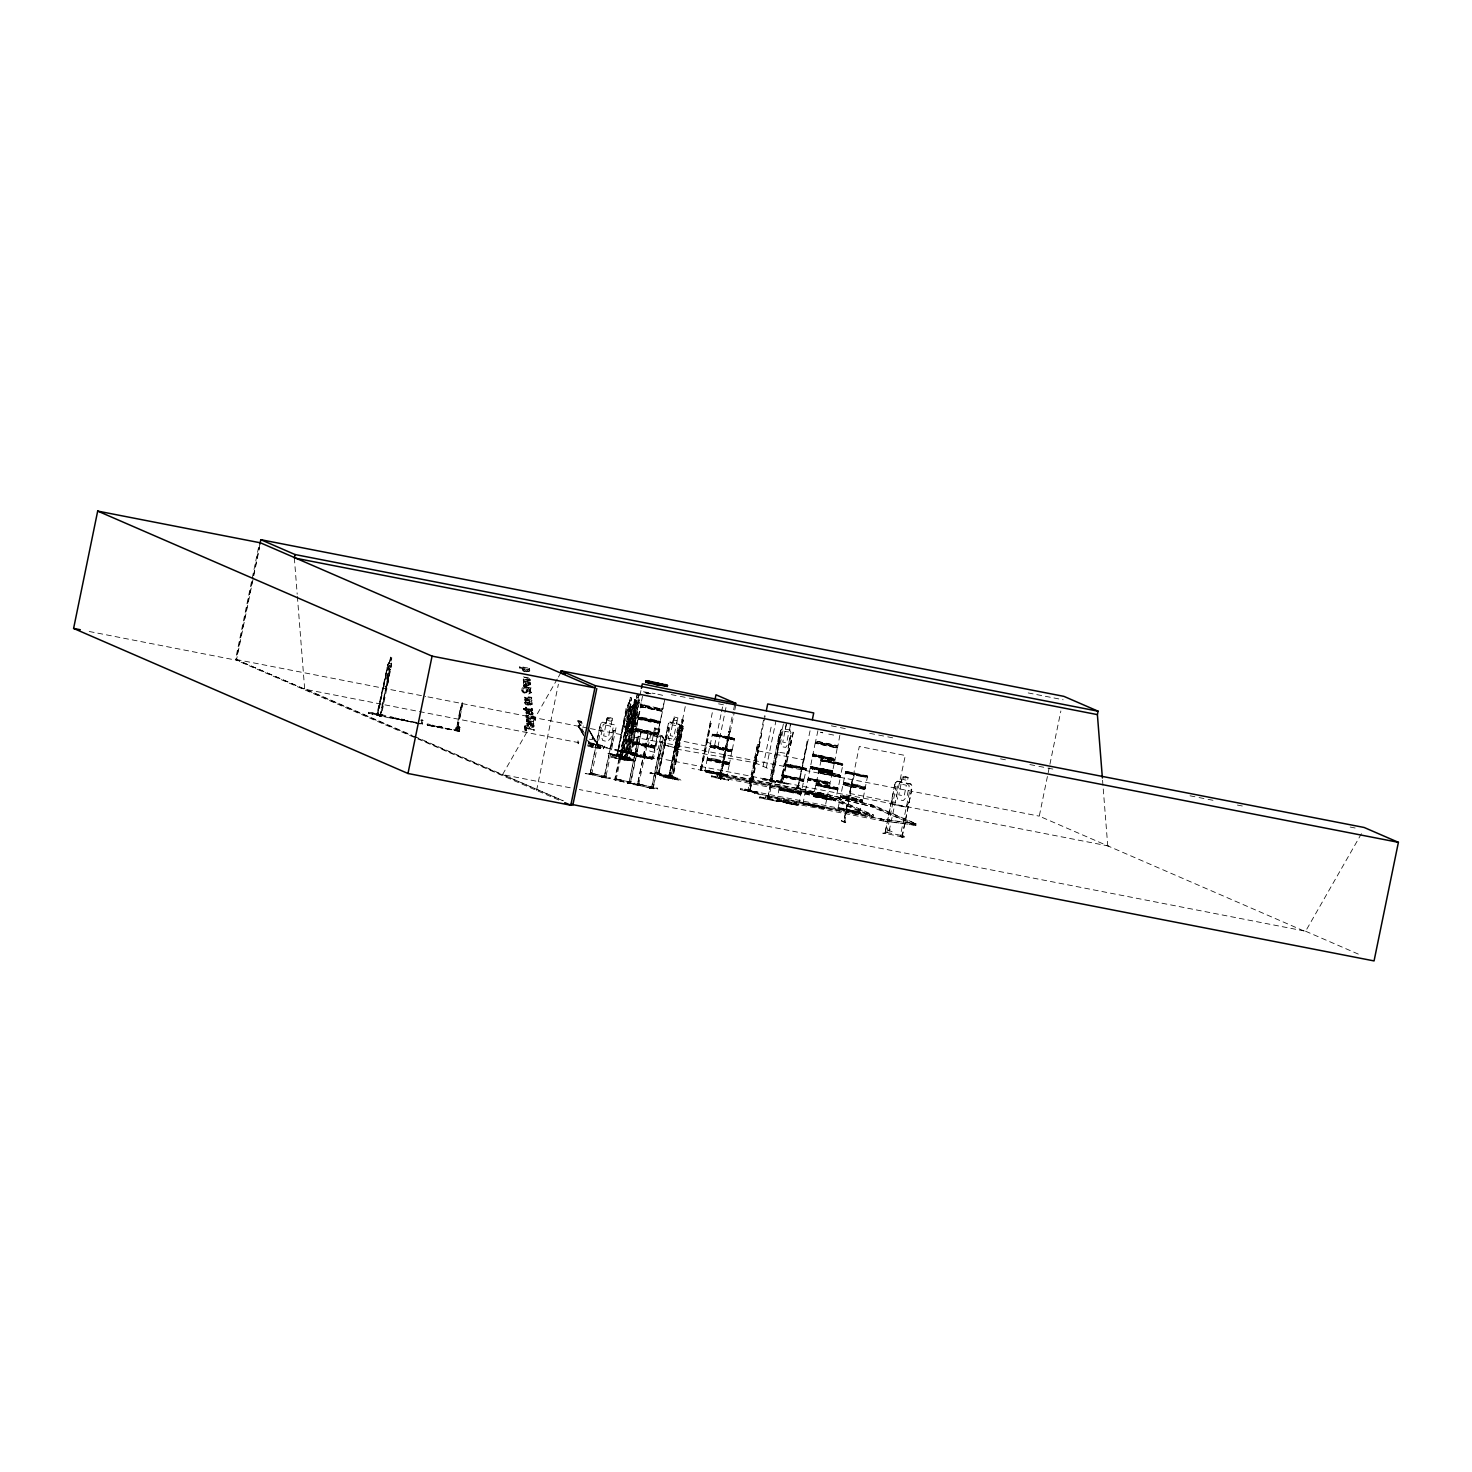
<?xml version="1.0" encoding="UTF-8"?>
<svg xmlns="http://www.w3.org/2000/svg" width="1472" height="1472" viewBox="0 0 1472 1472"><rect width="100%" height="100%" fill="white"/><g stroke="black" fill="none" stroke-linecap="round" stroke-linejoin="round"><path stroke-width="0.75" stroke-dasharray="5 3.75" d="M800.326 788.219L796.665 786.618L796.462 787.594L800.179 788.918M888.186 830.061L892.142 831.809M421.673 720.452L422.666 720.378M393.19 717.398C396.722 719.918 389.951 714.619 389.896 717.71L421.323 723.874M391.11 718.226L390.043 716.79M422.28 724.316L422.703 721.74M427.266 725.052C426.402 721.814 434.13 727.168 430.358 724.647M458.491 730.609L426.917 724.886L459.43 731.271M459.209 731.179L459.871 728.99L456.614 728.327L456.283 730.406L455.087 729.891L455.51 727.867C461.214 726.469 456.302 731.566 459.448 731.032L426.898 724.85M578.367 726.598L578.386 725.199M682.732 728.493L682.824 726.211L682.916 728.53M813.942 796.278L815.249 796.426L813.409 796.315L821.247 759.662M837.973 762.57L843.051 764.078L840.714 774.898L818.45 771.052L840.586 776.351L818.303 771.494M827.54 796.536L805.074 792.341L806.27 793.629M838.065 808.478L845.627 771.659M859.39 813.041L862.684 800.897L840.365 796.15L862.684 800.842L867.523 776.241L866.364 775.67M380.273 714.49L381.45 714.785L381.119 716.514L391.294 666.025L391.736 657.671L380.402 716.386L390.006 669.429M388.314 681.554L386.584 687.093L391.534 663.835M619.896 757.289L620.338 759.166L630.973 704.15L631.065 706.468M621.626 757.27L625.287 758.816L635.72 706.155L625.361 759.497M651.894 759.184L655.04 747.61L632.739 742.624L655.15 746.93L648.894 746.782L632.721 742.863L630.586 754.621M640.394 706.578L660.781 710.553L662.694 709.817L640.302 705.769L662.621 710.682L657.782 733.258L662.29 711.399L661.112 710.884M533.103 724.003L534.134 725.622A2.153 1.27 20.1 0 1 533.6 726.469L533.287 726.579A2.429 1.435 20.1 0 1 532.054 726.561L528.742 723.175L528.209 726.266L527.05 726.027L527.086 722.826L533.766 723.396L533.545 724.905L530.233 723.451L531.65 726.524L533.821 724.15M527.933 723.635L528.209 726.266M527.142 680.34L528.871 680.432L529.313 678.85M535.624 719.882L533.692 716.846L526.056 715.392L533.214 715.999L535.661 717.545L535.458 720.489L531.374 716.349L531.337 719.09L527.05 717.287L527.638 715.613L528.043 717.563L531.613 718.336L532.33 716.533L533.195 718.373L531.705 719.918L526.111 717.582A3.183 1.877 20.1 0 1 526.406 716.202L526.056 715.392M529.239 711.436L526.608 712.466L528.595 714.362L528.687 711.252C518.604 713.331 539.286 718.115 531.153 711.086L531.705 714.122A1.987 1.178 20.1 0 1 530.932 714.601L529.478 714.527L529.515 710.682L529.478 714.527M526.884 711.712L528.871 713.607M531.098 692.558L530.196 689.834L526.479 688.307L526.369 691.214L527.436 691.435L527.62 689.301L527.436 691.435M618.35 757.583L634.947 761.41M458.73 727.886L457.626 727.058L459.411 728.088M457.59 729.376L456.136 728.99L457.682 729.615L456.688 728.953L459.411 712.871M459.154 727.775L457.939 727.61M638.13 756.222L643.798 757.767L633.291 755.559M651.378 720.783L638.517 718.207M718.207 773.941L712.411 773.058M789.93 803.896L776.701 800.29L778.67 800.142M816.132 807.079L802.902 803.51L806.73 803.638M826.73 799.259L835.599 800.823L834.311 799.627M529.368 679.402L523.241 679.586L529.626 680.524L530.196 678.813M524.805 697.066L525.578 699.66L525.375 696.458L531.705 697.342L531.484 698.85L525.633 698.28A2.042 1.214 20.1 0 0 525.909 699.163L526.553 699.844L526.185 698.39A2.042 1.214 20.1 0 1 525.909 697.526L531.778 698.096M523.351 682.603L523.425 683.468A2.834 1.674 20.1 0 0 524.382 684.664L529.184 685.842L530.73 683.247A2.815 1.656 20.1 0 0 529.773 682.051L524.437 681.002A2.815 1.656 20.1 0 0 523.627 681.849L523.351 682.603A2.815 1.656 20.1 0 1 524.161 681.775C531.19 679.291 530.674 688.638 524.529 683.781A2.834 1.674 20.1 0 1 523.701 682.714L523.627 681.849M524.915 702.567L524.989 703.432A2.834 1.674 20.1 0 0 525.964 704.628L530.748 705.806L532.294 703.193A2.815 1.656 20.1 0 0 531.337 702.015L526.001 700.966A2.815 1.656 20.1 0 0 525.21 701.813L524.915 702.567A2.815 1.656 20.1 0 1 525.725 701.721C545.505 707.866 512.238 702.126 531.061 702.77A2.815 1.656 20.1 0 1 532.018 703.947L530.435 705.088L526.24 703.855A2.834 1.674 20.1 0 1 525.265 702.678L525.21 701.813M530.527 684.866L530.454 684.002A2.815 1.656 20.1 0 0 529.497 682.806C521.382 678.132 525.67 688.675 530.803 684.112M637.229 730.922L635.426 730.02L657.855 734.27L635.536 729.339L640.909 706.818M663.817 703.837L662.694 709.743L640.486 705.382L641.921 699.274M526.958 723.102L527.05 726.027M459.227 727.113L458.086 727.315M530.049 692.208L529.975 689.761L529.902 692.558L528.098 693.22L523.83 692.006L522.799 689.779L524.106 686.191L530.656 688.27L522.321 687.921A6.09 3.606 20.1 0 0 521.934 689.356L522.358 690.589A3.901 2.3 20.1 0 0 524.069 692.134L528.926 693.312L531.208 692.318L528.65 694.066L523.793 692.889A3.901 2.3 20.1 0 1 522.082 691.343L521.658 690.11A6.09 3.606 20.1 0 1 522.045 688.675L523.756 688.62L523.057 689.282M677.727 738.024L677.378 742.9L678.537 743.397L680.101 739.036M524.621 682.198L526.148 683.891L529.81 683.762M526.185 702.162L527.712 703.855L531.392 703.708M734.62 738.981L732.559 739.054M529.534 684.517L527.988 682.824L524.345 682.953M531.098 704.462L529.57 702.788L525.909 702.917M532.919 719.127L532.054 717.287M630.568 717.968L630.2 722.844L631.286 723.304L632.813 718.943M620.411 750.702L637.302 753.572L637.1 754.547L620.338 750.867M620.632 750.886L620.558 749.91M637.321 753.664L620.558 749.966M528.374 671.066C523.572 665.252 521.272 673.09 528.963 671.471A2.282 1.343 20.1 0 0 529.754 670.79C529.276 667.055 527.234 674.82 523.609 670.312A2.797 1.656 20.1 0 1 522.634 669.19A3.238 1.914 20.1 0 1 522.928 667.791L522.339 669.006M627.403 724.15L626.998 730.02L632.132 730.48L634.064 724.794L632.132 730.48M627.09 729.818L627.569 724.187M635.72 707.149L636.898 707.167C638.186 712.246 635.959 702.862 631.617 706.873L630.678 708.713M637.652 728.75L655.058 732.246L657.8 733.902L641.682 730.167L635.407 730.02L657.671 734.638L637.21 730.922M800.75 792.304L779.019 788.44L781.687 775.486L803.914 779.866L800.842 794.383L795.91 792.985M839.868 735.246L837.678 747.003L815.304 742.477L808.202 778.062L827.393 781.614L830.171 783.693L807.723 779.332L808.183 778.136L828.368 782.442M818.322 771.714L840.567 776.333L837.936 789.305L815.654 784.668L826.142 787.373M636.125 717.784L634.395 723.525L630.09 723.249L630.789 717.453M630.274 723.286L630.973 717.49M663.67 777.032L680.91 780.289M663.817 776.278L663.798 777.253M711.289 776.664L728.511 780.013M728.658 780.215L711.418 776.977L711.418 775.91L835.102 799.94L873.117 816.426L873.411 814.954L835.397 798.468L716.993 775.376L717.379 777.142L716.993 775.376M759.681 797.75L777.05 801.338L778.946 789.378L801.173 793.758L778.872 788.826L801.338 793.132L790.814 790.372M759.81 797.971L759.81 796.922L880.937 820.622L881.25 819.15L765.495 796.407L765.882 798.174L765.495 796.407M777.069 801.302L759.607 797.898M389.399 717.894L368.313 713.129L385.756 716.57L385.958 715.594L368.681 712.246L385.94 715.613M629.041 758.227L611.782 754.86L633.733 759.497M611.91 754.216L611.763 754.952M633.512 760.435L616.455 757.16L616.474 756.13M633.586 760.214L616.253 757.068L616.455 756.093M459.65 712.926L459.522 711.896M462.613 702.77L460.791 713.478M651.397 720.691L659.971 721.648M532.717 726.266L529.957 724.206M623.466 726.248C624.993 707.075 622.306 741.391 627.9 721.85M635.15 701.868L632.721 717.582L634.377 717.674L636.198 713.11M800.731 792.304L779.35 787.741L780.528 788.238M634.671 705.382L637.266 694.25M653.697 734.97L657.377 735.356L655.187 746.985L632.905 742.311L635.462 730.738L653.697 734.97M803.381 768.918L806.38 768.623L803.914 779.866L793.482 777.418M838.046 787.906L816.647 783.27M850.43 786.729L842.941 784.613M459.761 711.951L462.024 702.972M460.497 714.233L457.498 729.358L462.87 702.383M524.842 687.148L523.793 685.934A2.337 1.38 20.1 0 1 523.738 685.345L525.21 684.811L524.842 687.148L523.83 686.946M527.896 718.925L528.485 721.409L527.896 718.925L526.424 719.403A2.337 1.38 20.1 0 0 526.479 720.01L527.528 721.206L526.755 719.256A2.337 1.38 20.1 0 1 526.7 718.649M525.578 709.191L523.609 708.805L525.578 709.191L525.743 707.057L526.534 709.375L531.098 710.166L531.484 708.179C535.642 710.13 528.374 712.926 526.59 710.13L532.698 709.762M531.41 710.019L531.484 708.216M258.538 547.474L235.557 659.382L304.686 689.19L417.146 711.142M416.374 737.638L236.219 659.493L253.074 577.41M253.534 575.202L259.9 544.125M558.734 800.014L236.422 660.21L259.606 547.271M368.497 713.202L368.699 712.227M372.269 713.773L372.269 714.711M380.365 716.367L376.722 714.84L387.099 668.03M377.586 713.294L377.954 715.134L387.982 664.516L377.476 714.969L380.714 716.367M389.381 663.154L390.558 657.174L391.92 657.708L390.558 657.174M390.761 657.211L386.014 680.524L387.099 680.984L388.645 676.623M379.923 716.202L390.264 665.583L389.178 665.123L386.952 675.906L388.056 676.366M395.306 717.821L399.574 719.348L398.47 718.428M401.286 718.98L405.554 720.526L402.371 719.017M422.28 723.341L421.286 722.899L422.022 719.569L421.599 723.046M432.474 725.07L436.742 726.598L435.638 725.678M438.435 726.23L442.704 727.775L439.374 726.193L441.545 726.69M460.515 708.198L462.558 701.758M459.117 730.443L459.172 726.8L458.473 730.241L459.43 730.59L455.271 729.523L456.265 729.965M458.841 730.388L459.448 726.855M536.581 790.409L558.385 684.222M585.175 773.61L593.786 774.64L593.989 773.665L585.286 773.499M591.615 746.948L592.204 744.078L602.434 745.623L601.846 748.512L593.087 747.298L593.676 744.427L595.534 744.869L594.946 747.739L595.534 744.869M590.824 772.616L589.794 774.217L605.47 777.786C608.746 775.468 601.698 775.523 604.55 777.529M590.051 774.29L600.41 723.764L602.747 722.163L614.854 724.923L616.087 727.352L605.71 777.805L589.978 774.254L600.65 723.893M591.137 774.53L591.542 772.818L591.818 774.64M591.634 774.603L601.294 727.665L599.858 727.334M600.907 745.274L600.318 748.144L591.063 746.782L588.745 743.139M606.114 722.918L607.292 717.14L612.499 718.336L611.303 724.114M606.17 723.138L607.292 717.14M604.624 746.083L603.299 748.843L604.624 746.083L587.733 742.146M609.923 777.326L610.512 778.467L601.901 777.418L602.103 776.443L609.868 778.191M625.25 756.976L607.954 753.425L625.563 755.964M604.385 777.51L613.934 730.554L604.054 777.474M606.059 776.094L605.378 777.768M627.918 760.638L611.23 757.16L627.9 760.877L628.066 759.92M611.23 757.197L611.8 756.258L634.947 761.521M612.536 755.338L629.942 758.89L630.145 757.914L607.936 753.462M612.683 755.522L612.886 754.547L630.126 757.933M626.134 708.253L616.86 755.357L626.741 708.363M620.65 756.829L617.099 755.32L628.452 702.99L627.44 704.922M617.21 753.646L617.578 755.486L627.642 704.959M629.004 703.506L630.384 697.544L625.637 720.857L626.741 721.335L628.268 716.974M629.298 709.633L630.237 709.89L629.298 709.633L614.652 779.884L630.752 783.509L640.927 733.019L639.621 730.572L627.514 727.812L625.361 729.45M630.2 697.507L631.562 698.059L630.182 703.8L631.175 704.186L628.231 703.156M630.421 781.687L630.568 783.472L615.075 779.939L629.63 709.762M616.51 755.191L620.374 756.7L631.562 698.059M615.995 780.197L630.697 710.222L631.617 710.479L630.697 710.222M620.853 759.202L631.01 710.369M622.141 757.454L632.684 705.382L633.751 705.53L632.684 705.382M624.459 750.775L623.778 752.486L623.355 750.591M623.576 752.45L634.303 701.04L636.658 701.279L636.07 709.265M618.534 780.123L610.126 779.166M624.257 752.505L634.947 699.734M625.287 756.976L624.073 758.522L634.929 705.806M624.33 758.632L637.284 694.453M635.186 707.186L636.658 701.279M625.195 758.816L634.966 709.154L632.923 708.97M633.181 723.451L639.106 694.582M626.483 757.878L626.262 759.699L635.702 712.632M639.216 694.398C637.1 699.218 638.517 699.2 639.29 702.383M629.041 751.07L627.753 752.578M640.946 690.552L626.741 759.736L619.528 759M628.452 752.744L638.094 705.787M623.042 752.321L629.059 752.799L639.363 702.31M629.096 752.799L629.446 751.088L628.231 750.904M627.403 757.62C628.305 756.074 629.114 762.257 629.151 757.491M626.87 759.294L628.581 759.644L638.094 712.687L636.493 712.356L638.094 712.687M630.789 754.805L633.328 743.746M657.377 735.356L655.15 746.138L643.54 744.262L633.218 741.594L635.426 730.811M645.73 706.137L640.78 704.665L643.006 693.882M625.894 740.931L627.55 746.138L632.39 747.242L635.941 743.231L638.149 732.449L635.941 729.928L640.357 706.836L662.29 711.399M635.941 729.928L637.339 724.003L632.15 722.807M631.819 753.278L631.359 754.216L614.91 750.297M639.492 718.649L640.541 718.87M639.05 719.035L640.798 719.606L640.136 718.796M627.642 783.251L626.943 782.11L634.726 783.858M628.728 783.086L629.758 781.485L629.225 783.178M638.517 736.184L628.967 783.159L638.517 736.184L639.952 736.515M634.579 761.484L634.782 760.509M637.394 754.566L615.038 749.634L614.597 750.518L631.672 753.977M640.89 785.257L632.463 784.392L633.512 783.601M635.37 784.116L634.782 783.049M637.431 783.288L637.082 784.999L653.182 788.624L663.357 738.134L662.142 735.687L649.943 732.927L647.698 734.546L637.321 785.054C638.112 779.847 639.308 788.127 639.271 783.674M647.146 738.116L648.582 738.447L638.462 785.312M640.302 785.128L641.277 784.447L626.998 783.012M656.494 721.998C660.836 723.782 651.452 721.446 657.929 722.292M657.119 722.844L658.223 722.402M653.55 747.813C656.586 747.206 653.126 762.698 652.354 758.246M659.051 708.823L662.731 709.228L664.958 698.446M650.532 772.91L664.038 775.155L664.24 774.162C632.371 773.978 662.878 769.617 663.964 776.296C670.202 773.628 689.871 782.626 663.43 776.038M658.297 735.025L659.474 729.247M659.787 729.1L658.389 735.043L660.578 737.546L658.37 748.328L654.819 752.358L649.98 751.254L648.324 746.046L650.532 735.264L653.531 733.939L654.58 727.922L659.695 729.1M650.054 788.293L649.373 787.226L657.211 788.164L649.428 788.127M651.397 788.274L661.222 741.318L651.673 788.274M652.538 788.532L653.531 786.913L651.783 786.526M663.357 738.134L652.906 788.606L637.505 785.054L647.938 734.675L650.072 733.148M667.607 727.242L657.524 774.125L669.962 777.234L680.23 726.763L679.383 724.371L676.55 723.654L677.874 717.913L673.771 716.882L672.686 722.881L670.441 724.316L668.233 735.098L669.263 740.232L672.962 741.17L675.887 737.049L678.114 726.266L676.513 723.838L677.874 717.913M667.166 727.168L668.711 727.518L658.646 774.401L668.343 723.69L670.165 722.016L668.343 723.69M659.438 772.745C655.813 772.082 660.321 774.898 659.106 772.708M658.628 774.401L668.711 727.518M659.898 775.45L677.359 777.989L677.157 778.964L659.732 775.468L681.058 779.571L681.058 780.565L663.596 777.161M672.814 722.899L674.01 717.122M664.7 776.038L675.17 778.872L675.372 777.878L665.694 775.21L664.7 776.038L675.17 778.872M668.141 777.216L668.49 775.118L669.834 775.45L669.374 777.529L668.141 777.216L672.63 778.927L682.971 728.474L678.058 749.506L679.77 743.912M678.353 729.983L668.656 777.4L679.291 726.892L668.656 777.4M669.263 777.51L679.438 730.259L677.911 729.91M676.918 742.219L674.654 747.684L665.344 745.108L665.013 739.183L665.197 745.274L674.507 747.647L680.23 726.763M670.533 775.762C669.245 778.191 673.035 778.798 671.766 775.965L670.533 775.762L670.349 777.51M676.2 748.678L681.941 719.55L683.284 720.286M670.514 777.566L679.972 730.554L681.646 730.885L672.373 778.798M685.253 706.597L670.882 777.639M677.341 749.174L683.174 720.084L681.978 725.843L683.008 726.248M682.088 726.064L671.913 778.78L681.646 730.885M672.262 777.069L672.483 778.89M711.05 723.562L710.111 723.304L711.05 723.562L701.445 770.537L700.341 770.242L712.301 712.669M700.856 770.408L710.442 723.451M710.718 723.433L700.451 770.242M701.463 770.518L701.647 768.715M731.786 738.558L712.466 734.142L710.001 745.623L730.406 749.45M915.897 825.258L873.687 806.969L821.247 794.733L706.192 772.285L705.806 770.518L821.56 793.261L873.982 805.497L916.191 823.805L915.897 825.258L880.256 820.327L880.55 818.855L916.191 823.805M706.192 772.285L706.486 770.813M714.086 735.374L712.264 735.264L714.748 735.19M709.154 771.88L709.541 771.015M714.656 745.347L721.078 714.049M721.538 711.804L722.918 705.106M717.931 746.764L727.094 702.052M720.47 778.762C723.727 776.609 717.03 775.744 719.256 778.522L728.787 731.418L729.726 731.676L720.213 778.651L720.323 776.811M719.164 778.357L720.838 778.798L719.127 778.486L733.148 711.97M733.608 709.743L734.988 703.027M722.237 778.559L721.519 777.529L722.292 778.706L720.397 779.148L734.326 712.264M734.786 710.038L736.147 703.322M706.707 771.052L726.874 775.542L729.56 763.6L707.259 758.669L709.909 745.715L732.228 750.646L709.78 746.396L712.595 747.353L731.934 751.18M731.823 751.419L729.56 763.361L707.222 758.724L704.959 770.997L708.602 771.383M740.729 788.642L740.526 789.618L757.767 792.966L757.97 791.991L740.71 788.661M755.21 792.69L744.777 790.004L744.979 789.029L754.713 791.807L754.694 793.316L873.117 816.426M749.782 778.504L750.426 777.602L754.069 779.166C753.259 782.699 745.053 774.622 753.866 780.142M748.88 791.255L747.794 791.016L757.583 744.096L758.926 744.317L749.266 791.402L764.373 715.778M747.794 790.998L749.929 791.531L748.751 791.237L757.583 744.096M748.751 791.237L750.058 789.71M765.109 715.889L749.874 791.513L759.46 744.556L758.522 744.298L759.46 744.556M752.689 777.731L753.057 779.59L761.852 732.467M754.694 793.316L754.308 791.55L873.411 814.954M763.066 766.342L771.788 723.856M775.781 782.478C741.189 775.965 781.669 780.841 775.155 782.239M766.323 767.758L775.965 720.802M789.802 748.015L787.446 753.627L777.455 752.008L780.51 730.572L782.276 728.714L792.194 730.314L793.095 732.651L782.607 783.03L769.654 780.896L779.295 733.958L780.878 734.252L767.427 799.333L783.38 724.022M771.218 781.19L769.948 780.988L779.295 733.958M770.077 781.006L770.298 779.277M780.767 730.701L777.602 746.083L777.713 751.861M777.805 752.523L768.531 799.627C769.948 797.732 766.949 796.426 767.924 799.517M785.275 729.21L786.324 723.396M786.545 723.654L785.367 729.431L782.865 731.014L780.657 741.796L781.816 746.746L785.735 747.371L788.79 743.102L790.998 732.32L789.286 730.057L790.519 724.077M776.498 781.43L776.701 780.454C815.782 791.568 750.444 774.677 789.268 784.502M789.47 729.873L790.648 724.114M780.914 782.699C781.117 779.166 784.263 781.706 782 782.865L791.844 735.963L790.685 735.779L780.933 782.699L782.607 783.03M781.338 782.81L790.685 735.779M785.864 765.146L784.042 765.035L786.398 764.98M787.318 753.59L790.078 748.107L793.261 732.596L792.194 730.314M807.098 741.299L797.585 788.274L807.742 741.391M798.431 786.618L798.302 788.403L797.75 786.49M810.06 730.811L797.99 788.293M800.547 789.25L800.271 788.182M796.794 805.184L798.726 804.595L788.44 801.89M791.531 767.078L805.405 769.598L806.012 768.347M796.849 805.202L776.774 800.897L798.615 805.331L800.823 794.457L779.111 790.078M802.921 803.988L805.092 793.132L827.043 797.677L824.762 808.533L803.013 804.154L804.687 804.098M817.917 730.682L815.543 741.686L837.752 746.414L815.341 742.532L837.329 747.629M811.679 768.439L813.188 768.973L810.226 768.255L831.588 772.818M812.673 768.2L812.36 768.789M822.977 761.19L820.787 760.582L822.609 760.711M823.032 760.509C825.645 762.588 816.003 757.767 824.688 759.883M826.491 797.695L827.319 797.014L805.074 792.341L827.485 796.297L805.221 791.66L807.76 780.178L829.711 784.723L807.797 779.59L830.006 784.006L827.466 795.506L825.682 795.395L820.566 794.42L820.861 792.966L691.95 768.439M821.56 793.261L821.247 794.733L872.215 806.564L872.51 805.092L820.861 792.966M823.142 794.972L823.437 793.518M828.239 771.898L830.539 771.751L829.288 771.567M829.141 772.156L832.692 771.383L827.558 769.69M835.489 747.702L815.341 743.25L837.274 747.813L834.882 760.159L812.673 755.43L834.937 760.049L830.153 782.552L828.331 782.442M841.082 764.63L839.261 763.766M832.434 799.572L832.747 798.118L717.674 775.67M840.015 764.538L840.714 763.986M835.102 799.94L835.397 798.468M825.038 798.21L835.397 800.878L837.881 789.342L815.69 785.404L837.642 789.894M846.97 772.506L848.332 773.481L845.59 772.23M848.295 773.481L847.118 772.524L848.038 772.726M841.358 821.063C854.404 824.798 833.152 816.813 845.462 822.701L845.664 821.726M844.542 822.094L854.22 775.174L853.318 774.971L843.585 821.91L844.634 822.149L844.983 820.438M865.996 776.701L863.328 775.762L865.168 776.112M864.598 776.701L865.573 776.241L863.972 775.854M859.85 812.102L860.09 813.041L849.73 809.913L838.267 808.662M867.266 777.271L867.689 776.278L866.309 776.112M870.633 804.834L915.694 823.823L915.4 825.295L870.338 806.306L870.633 804.834L872.51 805.092M869.363 813.998L869.069 815.47L754.014 793.022M873.687 806.969L873.982 805.497M880.937 820.622L883.108 820.99L883.421 819.536L915.694 823.823M882.593 833.226L885.721 832.876M895.289 782.883L885.003 833.336L895.105 782.754L897.552 781.154L901.269 781.926M894.553 786.342L896.135 786.674L886.641 833.63L887.027 831.938L885.242 831.588M890.1 829.196L889.18 830.834L889.29 829.03M889.162 830.834L905.317 755.486L859.298 746.506L843.75 821.965M901.232 781.926L902.446 776.149L908.187 777.363L906.752 783.288L909.236 785.827L907.028 796.61L903.219 800.621L897.865 799.498L895.951 794.273L898.159 783.49L901.416 782.166L902.594 776.388L907.948 777.51M902.428 835.213L900.882 834.9L900.662 836.593M901.03 837.108L903.55 835.783L904.286 836.961L901.03 837.108L904.286 836.924M902.207 836.924L912.309 786.416L910.874 783.969L906.973 783.141M902.005 837.31L903.477 836.538M901.894 836.887L911.665 789.949L910.009 789.618L900.183 836.538M912.53 824.614L912.842 823.142M1303.714 930.856L1039.269 816.15L1060.87 710.958M459.945 710.921L460.46 709.007M859.482 813.078L838.102 808.018M643.448 691.785L655.058 693.606M640.798 704.738L644.478 705.07M782.129 776.94L803.51 781.43M534.262 720.25L534.704 717.6L532.128 716.57M626.226 727.242L627.937 721.887M630.77 729.21C633.144 714.343 633.53 734.657 628.01 728.235L628.986 722.347M635.131 701.942L636.29 700.267M757.767 792.801L740.361 789.415M635.941 717.747L634.395 723.525M532.662 714.638L532.128 712.098L530.877 711.896M532.422 710.534L532.514 708.382M530.932 693.073L530.196 689.834M528.89 710.571C521.953 709.78 530.067 717.618 532.938 713.865M781.89 775.155L784.282 763.931L806.196 768.513M531.705 714.122L531.153 711.142M523.241 679.586L523.296 680.34C524.51 681.518 532.901 682.382 529.166 678.776M522.266 669.576A3.238 1.914 20.1 0 1 522.652 668.564L519.69 667.975L519.892 666.466L529.423 668.325L529.202 669.834L527.546 669.521M519.69 667.975L519.892 666.466M523.351 669.19C522.67 667.11 526.222 673.054 528.65 670.312M528.19 678.574L523.37 676.826M523.296 680.34L523.517 678.831M521.824 689.062L522.578 687.571M529.423 668.325L529.202 669.834M529.754 670.79L528.503 669.705M523.774 688.675L524.106 686.191M525.798 687.332L525.21 684.811M530.122 680.837L530.49 679.825M526.829 699.09L531.926 700.083L531.705 701.592L524.878 700.267L525.854 698.906M524.878 700.267L525.081 698.758M530.656 688.27L526.074 686.578M530.711 689.025L530.932 687.516M526.866 709.375L525.67 710.461L523.664 709.559L523.885 708.05M525.633 709.946L523.94 708.805M525.67 710.461L525.909 709.191M526.534 709.375L526.7 707.241M531.484 698.85L531.705 697.342M526.111 716.091L526.332 714.638M531.926 700.083L531.705 701.592M526.093 716.625L526.387 715.337M528.595 714.362L528.687 711.252M524.676 726.156L526.019 725.604L525.909 728.364L534.281 729.965L526.24 728.401L526.13 731.142L525.044 730.94L524.676 726.156L525.909 728.364M528.761 720.654L533.618 721.593L533.398 723.102L526.571 721.758L527.804 720.452M526.571 721.758L526.792 720.25M525.044 730.94L524.952 725.402M532.809 724.758L533.858 726.395A2.153 1.27 20.1 0 1 533.324 727.223L533.011 727.334A2.429 1.435 20.1 0 1 531.778 727.315L529.718 726.119L529.331 723.267M531.852 718.649L532.128 717.894M533.618 721.593L533.398 723.102M533.545 724.905L533.766 723.396M535.458 720.489L534.778 718.943M526.185 727.61L534.226 729.174L534.005 730.719M643.779 757.804L652.004 759.221L650.679 759.037M526.608 712.466L528.411 712.006M524.529 697.82L531.429 698.096M388.81 662.658L387.798 664.479L389.381 662.952M530.325 691.454L526.001 692.098L523.002 689.669M633.843 720.029L631.801 724.555L629.758 724.371L629.611 719.661M416.889 722.494L389.767 717.637L421.912 724.15M427.874 725.273L427.193 724.04M427.892 725.31L427.101 724.445M459.08 731.4L428.039 725.402M679.126 726.947L680.138 725.034L679.31 726.984M533.195 718.373L529.994 719.017L526.387 716.827A3.183 1.877 20.1 0 1 526.7 715.429M781.908 775.155L800.29 778.946M632.758 719.937L630.715 719.753L634.745 699.494L636.106 700.028L634.082 702.034M634.119 702.107L634.892 699.954M526.682 723.856L533.49 724.15M527.657 724.39L529.037 724.022M609.942 747.997L612.738 742.771M634.8 753.646L637.762 748.512L634.892 753.885L622.693 751.088L622.086 744.942L622.693 751.088M657.23 758.761L660.026 753.554M660.192 753.609L657.322 758.982L645.122 756.203L644.515 750.058L645.196 756.222M909.126 801.89L906.163 807.282L892.694 804.43L891.922 798.266M527.086 716.827L531.098 717.103M630.55 708.768L631.617 706.67L633.291 706.854M557.262 679.015L502.559 774.585L563.298 800.786M558.403 677.028L560.666 673.035M1361.434 833.667L1305.609 931.224L579.287 789.544M632.776 707.186L633.567 705.272M679.935 727.242L680.947 725.586M593.694 774.456L585.874 773.646M641.148 784.502L626.741 783.086M626.134 759.589L625.342 759.294M626.134 759.331L626.998 758.761M627.127 758.025C622.987 757.51 631.249 757.933 625.232 759.386M785.901 765.348L786.986 765.753L786.122 765.33M839.316 764.078L821.873 760.914L839.923 764.17M846.418 773.076L848.277 773.26L845.59 772.929M631.838 708.878L633.328 707.057M532.993 725.512L531.098 725.42L530.233 723.451M801.541 768.384L804.411 768.991L801.982 768.053L802.829 768.807M814.071 767.556L832.582 771.972L823.529 770.85M863.512 776.406L862.886 776.094M782.423 728.953L780.51 730.572M582.875 731.86L578.772 726.322L582.949 734.031M579.398 726.395C575.589 725.954 581.274 723.727 583.795 725.935M591.063 746.782L592.149 746.433L589.205 742.698M588.579 729.358L599.711 747.997L587.954 729.266M578.257 725.328L580.575 725.641L577.613 720.783L580.925 721.243L582.857 724.279M589.738 743.544L597.466 744.317M531.686 709.265L526.81 708.621M625.508 729.56L627.642 728.033M728.732 731.51L730.333 731.842M720.673 779.074L721.482 778.283L720.397 779.148M895.27 782.883L897.589 781.356M706.91 770.371L704.72 770.85L712.448 773.058M806.196 768.881L784.024 764.318L802.571 768.752M827.558 769.709L810.244 766.802L812.268 767.17M606.243 723.157L603.262 724.482L601.036 735.264L602.692 740.49L607.531 741.594L611.082 737.564L613.29 726.782L611.101 724.261L612.278 718.483L607.347 717.379M628.102 730.149L631.102 728.824M659.971 721.611L638.351 717.968M636.75 754.694L630.366 754.29L631.727 755.118M704.867 770.537L720.912 774.29M819.554 796.665L813.685 796.499M886.843 832.434L900.514 835.286M883.55 833.428L885.831 833.06M620.135 759.055L621.166 757.252M402.15 719.274L404.763 719.495M439.318 726.524L441.913 727.058M656.438 722.605L638.535 718.17M659.64 721.814L658.37 721.39M657.818 733.185L635.867 728.64L637.67 728.75M716.036 734.951L712.264 734.565L715.962 735.669M732.633 738.631L729.615 738.778L730.958 739.11M730.756 738.447L732.596 738.778L730.462 738.797M732.835 739.238L734.178 739.809L713.423 735.761M654.709 748.31L632.758 743.765M710.35 747.169L728.07 751.346M835.912 745.513L837.697 745.642L815.782 741.078L835.93 745.531M630.513 754.602L634.23 755.007M731.51 751.548L728.07 751.346M837.274 747.813L835.47 747.684M652.593 758.724L643.834 757.491M831.404 758.19L813.114 754.032L835.066 758.595L831.386 758.19M728.971 762.533L716.33 759.276M820.879 759.938L822.682 759.994M728.53 764.704L710.81 760.527M821.818 760.914L823.087 760.932M838.102 764.078L841.174 764.557L838.966 764.115M841.506 764.778L842.113 765.146M839.518 764.097L842.904 764.502L822.664 760.049M810.962 767.096L811.477 768.09M804.595 769.01L803.252 768.991M813.096 768.77L811.587 768.605L812.562 768.826M725.034 775.431L727.15 775.376L725.181 775.008M832.637 771.273L830.705 771.07M830.355 771.733L829.454 772.211M831.79 771.714L822.057 768.954M829.932 772.303L830.834 772.211M831.551 772.8L827.503 771.641L828.902 771.88M849.27 772.046L845.296 771.88L864.69 775.726M863.457 775.818L867.008 776.259M862.702 776.241L865.665 776.498M865.702 776.259L867.505 776.664M865.389 776.83L848.24 772.984M816.666 783.27L837.513 787.87M842.904 784.668L864.303 789.25M835.489 800.418L814.66 796.352M798.744 804.577L785.422 802.074M798.744 804.871L789.986 803.638M798.045 805.331L797.585 804.08M824.927 808.091L816.169 806.858M838.01 808.478L839.85 808.588M860.108 812.286L839.353 808.238M860.09 812.581L858.286 812.489M701.886 768.826L701.555 768.697M669.006 775.689L669.355 775.67M377.071 713.11L378.304 713.423M376.722 714.822L377.697 715.024M616.86 753.48L617.927 753.774M622.38 755.725L622.233 755.633M637.174 697.397L638.222 697.452M634.874 700.157L639.161 700.23M635.886 702.181L637.523 702.273M633.678 712.963L635.315 713.055M628.654 751.511L624.422 751.254M638.572 717.729L641.81 718.097M659.53 722.292L655.96 721.961M821.468 759.423L822.774 759.626M842.315 764.52L840.494 763.931M811.017 766.581L831.367 770.371M831.864 771.659L828.423 771.346M866.916 776.682L864.064 776.59M634.322 701.242L636.548 701.463M634.671 702.273L635.978 702.383M634.285 704.205L635.591 704.315M640.89 706.818L659.53 710.461M639.934 717.784L638.002 718.189M638.425 718.851L639.713 718.998L638.149 719.072M658.591 723.046L656.126 722.623M657.91 722.366C673.661 722.218 613.033 711.878 648.6 719.587L645.711 719.293L648.545 719.937M659.438 722.77L640.651 719.826M714.288 734.289L712.264 734.491M712.89 734.583L721.133 735.871M714.178 735.062L715.226 735.982M734.142 739.827L730.278 738.282L731.179 739.165M731.731 738.558L734.436 738.742L732.191 750.352L721.703 747.647M732.909 739.459L731.492 739.22M710.332 747.169L731.529 751.566M730.388 749.45L731.952 749.377M822.351 760.987L822.995 760.932M633.751 741.557L652.39 745.2M841.101 763.913L842.407 764.097M842.15 765.146L821.928 761.079M633.31 743.728L651.949 747.371M786.066 764.042L784.282 764.538M810.851 767.574L830.723 771.052M785.606 765.477L784.263 765.182M786.49 765.642L791.55 767.096M786.839 765.734L785.165 765.403L788.974 766.507M812.93 768.899L811.311 768.568L829.435 771.475M830.171 772.285L827.172 771.328M728.99 762.551L710.35 758.908M632.537 753.995L630.715 753.885L648.95 758.025M728.548 764.722L707.351 760.306M838.451 776.94L840.273 777.069L818.542 772.69M782.092 776.922L800.75 780.565M803.418 779.35L800.271 778.946M864.322 789.25L850.43 786.729M826.51 797.714L806.251 793.629M803.473 803.528L817.402 806.049M640.927 733.019L630.237 783.435M615.094 730.848L613.677 730.517M624.717 733.001L625.876 733.295M662.382 741.612L660.946 741.299M612.812 742.826L610.034 748.218L597.834 745.439L597.227 739.275L597.834 745.439M601.901 777.418L610.512 778.357M633.346 784.594L641.074 785.422M649.189 788.201L657.8 789.194L657.193 788.109M752.008 779.332L752.983 779.553M797.254 788.164L798.229 788.385M870.338 806.306L872.215 806.564M883.108 820.99L915.4 825.295M844.1 820.217L844.284 820.29M888.996 830.76L889.695 830.907M577.484 720.912L580.906 721.372L583.666 726.064M589.37 739.183L592.462 739.606L591.818 736.184M589.72 743.397L597.65 744.482L588.009 727.978L597.338 744.446M600.171 747.574L599.104 747.923L590.99 735.172M771.512 779.479L771.162 781.19M781.466 781.006L782.552 781.19M720.434 776.903L719.385 776.609L720.875 777.032M720.084 778.614L729.726 731.676M669.558 775.781L658.996 773.205M621.975 757.436L631.985 706.799L633.751 705.309M644.957 692.558L652.004 693.772M639.989 717.342L641.976 717.361M658.407 721.39L641.737 718.189M639.676 719.348L639.345 719.072M640.688 719.606L639.437 719.127M714.233 734.289L718.52 734.933M840.494 764.63L842.665 765.146M847.375 771.733L854.349 772.966M812.194 767.28L814.145 767.464M849.068 773.15L845.627 772.929M786.011 764.06L806.049 768.292M812.102 767.703L816.371 768.384M827.963 771.586L830.521 772.009L827.724 771.825M838.47 776.958L818.524 772.69M710.81 760.527L707.37 760.325M632.39 754.29L636.658 754.952M648.931 758.025L652.611 758.43L636.658 754.989M706.873 770.371L708.768 770.647M725.181 774.99L720.912 774.309M723.194 775.118L725.07 775.394L718.097 774.235L720.82 774.769M782.589 790.298L779.13 790.078M817.107 796.665L815.23 796.389L835.286 799.922M857.348 811.348L838.194 807.742L839.39 808.257M839.886 808.128L841.892 808.146M839.794 808.588L844.063 809.232M778.633 800.142L797.622 804.374M806.564 804.374L804.65 804.08L817.31 806.472M856.428 811.863L858.305 812.158M858.286 812.47L854.036 811.808M821.137 808.11L823.032 808.386M529.754 713.773L531.208 713.846A1.987 1.178 20.1 0 0 531.981 713.368M762.974 779.277L763.876 778.412L775.983 781.485M672.594 722.642L670.018 721.998M668.454 775.1L669.594 775.394M663.283 776.167L676.807 778.357M902.042 836.887L884.654 833.244M621.57 755.578L620.374 755.007M644.46 705.07L662.529 709.044M659.07 708.823L645.73 706.137M654.028 721.446L639.474 719.33M653.991 721.538L656.567 722.016M658.039 723.028L656.144 722.494M716.11 734.565L729.486 737.27M715.926 735.65L733.019 739.312M728.364 737.877L730.462 738.355M714.693 735.908L713.81 735.503M728.29 738.374L731.087 738.815M828.57 759.957L834.624 760.766L812.673 756.203L828.589 759.957M824.633 759.902L838.01 762.588M849.142 772.487L857.109 773.959M849.031 773.131L864.046 775.873M861.414 775.818L863.898 776.241M861.23 776.48L867.284 777.29L865.499 776.59M824.817 771.144L818.763 770.334L829.104 773.002M826.252 771.365L830.76 772.377M785.974 765.587L786.968 765.734M801.375 768.55L805.938 769.58M803.528 769.046L802.038 768.053L803.546 768.329M634.193 755.007L639.29 755.927M708.75 770.647L726.984 774.806L713.662 772.303M726.8 774.934L705.106 770.242M846.75 796.26L840.696 795.45L862.647 800.014L846.731 796.26M782.57 790.298L795.91 792.985M820.99 796.867L835.378 800.29M744.777 790.004L754.658 792.598M755.265 792.782L754.713 791.807M841.671 808.864L851.368 810.962M806.693 803.638L814.642 805.11M853.944 812.194L856.318 812.599M676.531 749.082L755.467 762.827M781.54 782.846L781.779 781.117M748.365 791.145L748.218 789.305L749.634 789.562M833.686 735.08L828.11 733.994M644.147 718.483L646.87 719.017M651.452 720.194L654.12 720.986M643.926 719.716L646.631 720.213M718.502 735.006L721.206 735.522M728.309 738.318L715.134 735.503M731.069 739.036L729.762 738.834L731.989 738.999M725.438 738.466L728.143 738.981M826.933 760.73L832.508 761.834M823.731 760.454L840.162 763.95M834.182 762.772L836.906 763.269M839.592 764.354L838.286 764.152M864.671 776.498L865.094 776.48M861.249 776.498L846.529 773.242M823.621 770.39L826.362 770.813M790.262 764.759L792.985 765.274M716.33 759.276L707.59 757.97L708.75 758.466M636.732 754.676L652.409 758.246M711.031 771.328L713.828 771.567M821.45 794.714L805.534 790.961L822.554 794.034L827.466 796.223M819.462 797.106L822.186 797.622M851.313 811.293L854.036 811.771M808.901 804.779L811.624 805.294M805.791 804.19L824.946 807.797L814.623 805.129M816.206 806.472L818.91 806.987M782.883 800.823L785.588 801.338M789.875 803.97L792.598 804.466M771.291 779.387C768.053 779.111 773.039 778.67 770.813 781.08L780.878 734.252M680.745 725.328L679.954 724.997M1028.192 692.926L1063.152 699.77M671.214 694.6L677.966 695.925M680.23 696.366L687.001 697.673M689.246 698.114L696.017 699.439M718.575 703.837L725.346 705.162M831.367 725.843L838.138 727.168M840.383 727.61L847.154 728.916M869.713 733.332L876.484 734.638M878.729 735.08L885.5 736.405M887.763 736.846L894.516 738.171M1000.537 758.853L1007.308 760.159M1029.866 764.557L1036.638 765.882M1038.901 766.323L1045.654 767.648M1047.917 768.09L1054.688 769.414M1190.02 795.8L1196.791 797.125M1199.054 797.566L1205.826 798.891M1208.07 799.333L1214.842 800.639M1237.4 805.055L1244.171 806.362M1350.192 827.043L1356.945 828.368M519.616 667.221L529.478 669.079M524.731 677.157L528.466 677.819M629.004 703.285L628.25 702.954M523.738 685.345L524.934 685.602M630.918 706.376L627.311 724.169M524.161 686.927L531.006 688.27M527.326 690.055L529.699 690.515M526.663 690.46L527.712 690.681M524.805 699.513L531.981 700.838M681.775 731.805L681.518 731.823M778.136 752.67L777.529 752.56M758.062 750.886L804.098 759.865M525.467 707.811L526.424 707.995M531.208 708.934L532.238 709.136M525.946 709.706L526.902 709.89M236.219 659.493L425.702 696.458M427.966 696.9L588.119 728.143M590.382 728.585L1039.269 816.15M89.222 631.488L236.422 660.21M526.424 719.403L527.62 719.679M526.498 721.022L533.674 722.347M527.326 725.273L528.485 725.512M459.614 713.791L456.412 728.861M525.32 730.186L526.406 730.388M849.657 793.445L895.675 802.424M419.41 711.583L579.637 742.826M588.671 744.593L1109.612 846.216M705.493 771.99L820.566 794.42M711.418 776.002L728.658 779.314L728.64 780.344M420.606 720.158L423.2 720.397M457.571 727.223L460.35 727.646M420.072 723.893L389.951 717.195M766.194 796.702L881.25 819.15M759.828 797.014L791.2 802.829M570.253 787.778L500.664 774.217L418.471 738.558M670.956 775.891L672.17 776.057M646.87 718.998L657.285 721.427M651.323 720.93L645.619 719.753M657.818 722.66L655.96 722.586M721.114 735.926L731.584 738.226M648.214 721.538L651.066 722.126M730.94 738.962L732.062 739.257M854.33 772.984L867.394 776.02M858.783 774.916L848.332 772.616M823.639 770.298L813.188 767.998M823.547 770.794L811.477 768.053M639.29 755.927L652.243 759.018M823.86 798.523L826.73 799.094M826.638 799.554L813.611 796.499M851.221 811.716L838.212 808.68M811.698 804.853L814.568 805.442M616.529 778.522L615.094 778.191M632.684 730.793L726.524 750.278M627.127 758.945L621.018 757.97M897.57 781.356L910.782 784.134L912.07 786.453M906.071 807.042L892.86 804.264L892.124 798.284M651.949 708.731L654.764 709.338M649.741 719.55L655.132 720.765M820.64 756.093L823.455 756.7M649.63 720.084L652.446 720.728M724.077 736.092L726.91 736.681M649.483 720.765L658.646 722.936M656.457 722.513L657.45 722.77M831.33 762.128L825.902 760.987M853.098 773.683L855.931 774.29M856.962 774.64L866.143 776.793M720.581 747.684L715.171 746.488M820.861 769.286L815.47 768.071M821.965 769.451L832.306 772.156M821.818 770.132L827.209 771.328M821.818 770.15L824.614 770.758M830.374 772.23L840.696 775.615L830.226 772.966M795.837 765.863L803.436 767.574M857.79 784.999C811.624 775.965 888.481 793.022 857.771 784.999M792.341 777.437L786.95 776.259M827.264 787.354L837.605 790.022M851.865 799.517L862.206 802.185L840.254 797.622L862.518 801.467L840.254 796.83L850.724 799.535M716.662 772.138L719.477 772.745M642.142 756.498L644.975 757.105M705.29 770.426L715.392 772.91M789.691 790.39L782.11 788.679M816.353 796.518L823.915 798.229M849.638 810.373L855.048 811.55M787.17 802.682L777.05 800.198M657.874 694.214L662.639 695.336M650.974 693.772L646.208 692.65M645.785 719.035L638.186 717.232M652.446 720.691L659.971 722.789M719.992 736.221L715.245 735.08M726.653 737.766L729.229 738.355M639.271 718.152L645.619 719.845M817.935 769.249L810.63 767.262M823.713 771.806L826.289 772.395M789.066 765.808L791.66 766.397M712.595 772.285L707.756 771.475M638.13 756.24L630.605 754.161M818.45 797.327L821.1 797.658M817.402 806.012L819.978 806.638M817.291 806.472L825.074 808.422L819.996 806.343M807.889 805L810.557 805.313M632.206 723.028L637.137 724.15M654.635 728.143L659.566 729.266M658.499 730.02L655.39 729.321L654.985 731.234L658.113 731.952M630.697 730.738L635.554 731.842L633.346 742.624L628.489 741.52M590.438 772.579L592.075 772.91M629.354 781.448L630.918 781.761M592.075 773.426L604.385 776.222L591.799 773.389M616.934 779.093L629.243 781.89L616.658 779.056M639.363 784.208L651.673 787.005L639.087 784.171M880.55 818.855L883.421 819.536M588.377 743.176L592.204 744.078M588.45 743.268L594.725 744.758M587.144 745.016L604.035 748.954M587.862 746.138L594.946 747.739M645.932 693.386L648.14 693.938M729.45 737.233L734.326 738.576M837.734 763.655L841.542 764.63M729.413 737.656L733.185 738.668M655.04 721.28L657.211 721.814M643.025 719.293L639.234 718.207M813.372 767.262L832.526 770.868L831.33 770.371M815.451 768.108L810.52 766.599M715.19 746.488L710.24 745.016L731.989 749.395M786.95 776.259L782 774.787L803.749 779.166M832.747 799.186L813.611 795.579L814.642 796.37M633.383 755.099L635.646 755.375M855.011 811.55L859.998 813.041M670.036 722.2L679.291 724.555L679.935 726.782M781.154 781.485L771.622 779.994M657.414 774.088L657.874 772.414M659.511 710.442L661.149 710.902M840.162 763.14L841.837 763.526M822.112 759.994L823.786 760.435M731.639 737.822L733.277 738.245M864.763 775.302L866.401 775.726M864.708 775.67L866.309 776.167M846.713 772.174L848.387 772.598M657.266 721.298L658.904 721.869M639.05 719.385L640.688 719.826M811.771 766.82L813.409 767.262M813.225 768.09L811.532 767.556M803.344 767.979L804.963 768.439M800.731 780.565L802.369 781.006M708.731 758.466L710.369 758.908M652.372 745.2L654.01 745.642M651.93 747.371L653.568 747.813M832.71 799.186L834.366 799.627M814.752 796.076L816.39 796.518M816.206 797.235L814.513 796.812M780.491 788.238L782.129 788.679M857.311 811.348L858.949 811.79M706.045 771.512L707.701 771.917M839.187 808.938L840.806 809.398M649.686 758.227L651.323 758.687M822.149 806.84L823.805 807.594M631.672 755.136L633.328 755.559M804.19 803.749L805.828 804.19M795.837 804.393L797.474 804.834M626.63 759.718L637.928 700.359M620.687 754.989L620.908 757.16L624.422 758.65M377.071 714.95L387.43 668.159L386.51 667.902M638.259 717.876L639.29 718.281M777.768 801.265L776.811 800.934M821.21 759.644L822.167 759.957L820.971 759.497M846.768 772.156L845.83 771.825M733.203 738.631L734.142 738.999M712.65 734.362L713.662 734.675M785.202 765.201L804.65 768.991M638.388 717.416L639.455 717.49M638.094 719.054L639.087 719.385M802.332 781.006L803.51 781.503M834.201 800.382L835.378 800.823M814.789 796.076L813.63 795.561M858.912 811.79L859.887 812.121M653.991 745.642L655.15 746.138M725.678 775.063L726.874 775.505M803.252 803.418L804.227 803.749L803.142 803.694M441.968 726.708L439.41 726.211M681.941 719.55L683.358 720.121M682.879 721.17L682.474 723.083M679.935 725.199L682.953 726.432M680.542 727.499L681.702 727.996M678.334 738.282L679.475 738.778M675.427 748.144L678.242 749.34M675.225 748.107L678.242 749.542M668.914 776.167L672.354 777.51M796.462 787.594L800.069 789.158M1305.554 931.206L1359.539 954.629M630.2 697.728L631.47 698.225M634.745 699.697L636.033 700.212M634.726 705.769L635.72 706.155M632.776 705.143L635.665 706.339M633.365 707.443L634.45 707.903L632.242 718.686L631.138 718.226M706.339 741.722L725.346 749.966M754.75 762.735L773.757 770.978M634.45 711.712L634.174 711.749M623.521 726.064L626.41 727.278M628.084 728.051L630.954 729.247M620.485 755.449L617.118 754.124L619.878 755.338M622.27 756.222L625.03 757.418M621.662 756.111L624.441 757.307M388.608 662.823L391.478 664.019M383.898 685.731L386.768 687.13M421.102 723.267L422.298 723.782M378.083 713.902L380.862 715.098L377.476 713.791M306.562 689.558L411.939 735.264M414.037 736.184L562.966 800.768M524.51 671.71L523.333 671.066A2.797 1.656 20.1 0 1 522.578 670.349M525.118 686.375L524.069 685.179A2.337 1.38 20.1 0 1 524.014 684.572M585.966 738.742L589.867 743.415M588.671 740.968L592.149 746.433M578.772 726.322L583.574 734.123M577.815 720.949L585.414 735.319M584.862 736.994L578.22 726.524L584.734 737.122M661.94 735.853L663.099 738.153M638.977 700.194L639.106 702.346M1102.565 780.234L1107.735 845.848M526.203 689.062L526.369 691.214M525.743 707.057L525.854 708.437M525.964 729.155L526.13 731.142M294.345 557.962L297.197 594.173M297.381 596.436L304.686 689.19M528.816 679.273A2.079 1.233 20.1 0 1 529.092 680.156M675.924 742.366L675.354 748.328L675.961 742.348M384.652 679.972L384.026 685.952L384.615 679.99M577.981 740.784L578.202 743.765L577.981 740.784M605.857 725.089L603.63 735.853L608.488 736.975L610.696 726.193L605.857 725.089M608.102 718.538L607.697 720.47L610.825 721.17L611.211 719.256L608.102 718.538M628.802 705.456L626.594 716.238L627.679 716.717L629.887 705.934L628.802 705.456M632.96 724.206L632.555 726.138L635.683 726.837L636.07 724.923L632.96 724.206M653.145 735.853L650.918 746.635L655.776 747.739L657.984 736.957L653.145 735.853M672.428 724.831L670.22 735.614L673.918 736.552L676.126 725.77L672.428 724.831M674.47 718.262L674.066 720.176L676.458 720.783L676.844 718.851L674.47 718.262M784.962 731.345L782.754 742.127L786.674 742.753L788.9 731.97L784.962 731.345M832.048 797.806L831.754 799.278L869.768 815.764L870.062 814.31L832.048 797.806M901.03 784.098L898.803 794.862L904.158 796.002L906.366 785.22L901.03 784.098M903.366 777.547L902.962 779.479L906.402 780.197L906.807 778.283L903.366 777.547M812.765 754.786L835.084 759.497L812.82 754.75M815.746 784.042L838.083 788.734L815.838 783.95M803.878 780.749L781.558 776.167L803.841 780.804M729.413 763.986L707.351 759.534L729.394 763.968M721.519 777.529L720.599 778.173L721.556 777.529M808.441 778.706L830.19 783.398L808.441 778.706M843.603 783.196L865.315 787.833L843.603 783.196M843.456 783.858L865.168 788.514L843.456 783.858M629.777 712.117L629.74 712.19M580.833 722.071L578.846 721.795L581.808 723.58L580.833 722.071M390.595 669.539L389.675 669.282L390.595 669.539M678.85 730.554L677.93 730.296L678.85 730.554M822.738 732.78L820.585 732.246L822.756 732.798M658.959 721.832L659.953 722.2L658.867 721.74M811.79 766.802L810.851 766.489L811.808 766.838"/><path stroke-width="1.5" d="M565.193 673.918L560.666 673.035L561.126 670.846L595.35 685.694L570.805 805.239L407.983 773.481L73.6 628.434L97.686 511.078L260.507 542.837L594.909 687.884L432.069 656.126L97.686 511.078M259.9 544.125L260.82 539.69L1063.87 696.348L1098.094 711.197L1097.394 714.619L1102.381 777.97M260.82 539.69L295.044 554.539L294.345 557.962L1097.394 714.619M407.983 773.481L432.069 656.126M596.786 688.546L572.884 804.926L571.67 804.393M641.406 688.326L642.326 683.854L736.147 703.322M715.061 699.255L715.981 694.784L734.988 703.027M766.323 710.645L767.703 703.947L813.722 712.926L812.36 719.624M561.126 670.846L1364.176 827.485L1398.4 842.334L1374.057 960.922L571.007 804.264M651.728 681.665L645.656 680.874L646.87 681.37M650.495 682.787L645.564 681.26L662.602 684.406M663.412 684.977L667.644 685.455L651.71 681.683M665.602 685.455L664.663 685.198M665.399 685.731L667.35 685.658M666.043 685.952L664.7 685.934M648.232 682.898L667.368 686.504L665.602 685.805M646.19 680.855L649.373 681.26M647.294 681.757L647.772 681.849M649.17 682.364L645.73 682.143M647.404 682.254L647.054 682.198M651.507 682.769L663.725 685.032M665.749 685.474L664.074 685.069M645.674 682.143L647.146 682.198M665.767 685.713L661.498 685.069M665.436 685.934L665.62 686.099M651.507 682.75L654.212 683.247M658.867 684.149L661.572 684.664M661.517 685.032L650.514 682.75M295.044 554.539L1098.094 711.197M595.35 685.694L1398.4 842.334M73.6 628.434L80.298 629.74M664.847 685.75L666.227 686.007M655.794 684.609L658.646 685.179M657.193 683.21L660.026 683.818M653.182 682.953L656.015 683.523L646.797 681.389M657.064 683.854L662.455 685.032M662.621 684.351L667.35 685.694M664.829 684.48L666.485 684.94M646.613 682.327L648.269 682.916M564.77 802.626L570.805 805.239"/></g></svg>
